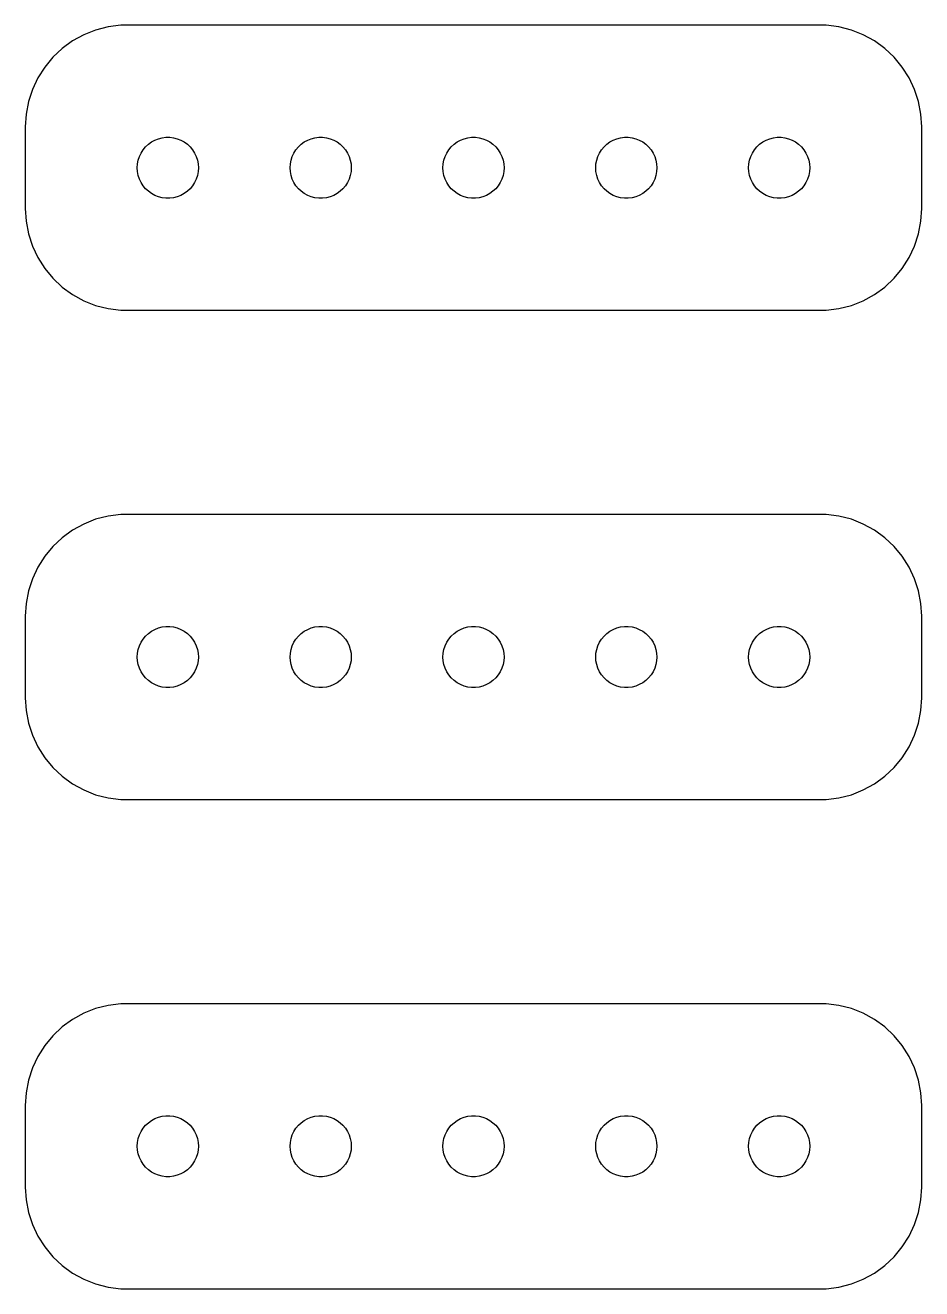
# Model space of a CAD drawing. Header units: metres. Extents: x -22 to 22, y 113 to 223.
# Drawn here: x -22 to 22, y 161 to 223 of the extents above; entities that cross this region are included whole.
import ezdxf

# ---------------------------------------------------------------- set-up
doc = ezdxf.new("R2010")
doc.units = ezdxf.units.M

msp = doc.modelspace()

# ---------------------------------------------------------------- linework, layer by layer
for p, q in [((-19.1289, 222.524), (-19.6791, 222.222)), ((-18.5451, 222.755), (-19.1289, 222.524)), ((-17.9369, 222.911), (-18.5451, 222.755)), ((-17.3139, 222.99), (-17.9369, 222.911)), ((17.3139, 222.99), (-17.3139, 222.99)), ((17.9369, 222.911), (17.3139, 222.99)), ((18.5451, 222.755), (17.9369, 222.911)), ((19.1289, 222.524), (18.5451, 222.755)), ((19.6791, 222.222), (19.1289, 222.524)), ((-19.6791, 222.222), (-20.1871, 221.853)), ((20.1871, 221.853), (19.6791, 222.222)), ((-20.6448, 221.423), (-21.0451, 220.939)), ((-20.1871, 221.853), (-20.6448, 221.423)), ((20.6448, 221.423), (20.1871, 221.853)), ((21.0451, 220.939), (20.6448, 221.423)), ((-21.0451, 220.939), (-21.3815, 220.409)), ((21.3815, 220.409), (21.0451, 220.939)), ((-21.3815, 220.409), (-21.6489, 219.841)), ((21.6489, 219.841), (21.3815, 220.409)), ((-21.6489, 219.841), (-21.8429, 219.243)), ((21.8429, 219.243), (21.6489, 219.841)), ((-21.8429, 219.243), (-21.9606, 218.627)), ((21.9606, 218.627), (21.8429, 219.243)), ((-21.9606, 218.627), (-22, 218)), ((22, 218), (21.9606, 218.627)), ((-22, 218), (-22, 214)), ((22, 214), (22, 218)), ((-16.2135, 216.882), (-16.0934, 217.027)), ((-16.0934, 217.027), (-15.9561, 217.156)), ((-15.9561, 217.156), (-15.8037, 217.266)), ((-15.8037, 217.266), (-15.6387, 217.357)), ((-15.6387, 217.357), (-15.4635, 217.427)), ((-15.4635, 217.427), (-15.2811, 217.473)), ((-15.2811, 217.473), (-15.0942, 217.497)), ((-15.0942, 217.497), (-14.9058, 217.497)), ((-14.9058, 217.497), (-14.7189, 217.473)), ((-14.7189, 217.473), (-14.5365, 217.427)), ((-14.5365, 217.427), (-14.3613, 217.357)), ((-14.3613, 217.357), (-14.1963, 217.266)), ((-14.1963, 217.266), (-14.0439, 217.156)), ((-14.0439, 217.156), (-13.9065, 217.027)), ((-13.9065, 217.027), (-13.7865, 216.882)), ((-8.71352, 216.882), (-8.59344, 217.027)), ((-8.59344, 217.027), (-8.45613, 217.156)), ((-8.45613, 217.156), (-8.30373, 217.266)), ((-8.30373, 217.266), (-8.13866, 217.357)), ((-8.13866, 217.357), (-7.96352, 217.427)), ((-7.96352, 217.427), (-7.78107, 217.473)), ((-7.78107, 217.473), (-7.59418, 217.497)), ((-7.59418, 217.497), (-7.40581, 217.497)), ((-7.40581, 217.497), (-7.21892, 217.473)), ((-7.21892, 217.473), (-7.03647, 217.427)), ((-7.03647, 217.427), (-6.86133, 217.357)), ((-6.86133, 217.357), (-6.69626, 217.266)), ((-6.69626, 217.266), (-6.54385, 217.156)), ((-6.54385, 217.156), (-6.40654, 217.027)), ((-6.40654, 217.027), (-6.28647, 216.882)), ((-1.21352, 216.882), (-1.09344, 217.027)), ((-1.09344, 217.027), (-0.956131, 217.156)), ((-0.956131, 217.156), (-0.803726, 217.266)), ((-0.803726, 217.266), (-0.638657, 217.357)), ((-0.638657, 217.357), (-0.463516, 217.427)), ((-0.463516, 217.427), (-0.281067, 217.473)), ((-0.281067, 217.473), (-0.094177, 217.497)), ((-0.094177, 217.497), (0.094177, 217.497)), ((0.094177, 217.497), (0.281067, 217.473)), ((0.281067, 217.473), (0.463516, 217.427)), ((0.463516, 217.427), (0.638657, 217.357)), ((0.638657, 217.357), (0.803726, 217.266)), ((0.803726, 217.266), (0.956131, 217.156)), ((0.956131, 217.156), (1.09344, 217.027)), ((1.09344, 217.027), (1.21352, 216.882)), ((6.28647, 216.882), (6.40654, 217.027)), ((6.40654, 217.027), (6.54385, 217.156)), ((6.54385, 217.156), (6.69626, 217.266)), ((6.69626, 217.266), (6.86133, 217.357)), ((6.86133, 217.357), (7.03647, 217.427)), ((7.03647, 217.427), (7.21892, 217.473)), ((7.21892, 217.473), (7.40581, 217.497)), ((7.40581, 217.497), (7.59418, 217.497)), ((7.59418, 217.497), (7.78107, 217.473)), ((7.78107, 217.473), (7.96352, 217.427)), ((7.96352, 217.427), (8.13866, 217.357)), ((8.13866, 217.357), (8.30373, 217.266)), ((8.30373, 217.266), (8.45613, 217.156)), ((8.45613, 217.156), (8.59344, 217.027)), ((8.59344, 217.027), (8.71352, 216.882)), ((13.7865, 216.882), (13.9065, 217.027)), ((13.9065, 217.027), (14.0439, 217.156)), ((14.0439, 217.156), (14.1963, 217.266)), ((14.1963, 217.266), (14.3613, 217.357)), ((14.3613, 217.357), (14.5365, 217.427)), ((14.5365, 217.427), (14.7189, 217.473)), ((14.7189, 217.473), (14.9058, 217.497)), ((14.9058, 217.497), (15.0942, 217.497)), ((15.0942, 217.497), (15.2811, 217.473)), ((15.2811, 217.473), (15.4635, 217.427)), ((15.4635, 217.427), (15.6387, 217.357)), ((15.6387, 217.357), (15.8037, 217.266)), ((15.8037, 217.266), (15.9561, 217.156)), ((15.9561, 217.156), (16.0934, 217.027)), ((16.0934, 217.027), (16.2135, 216.882)), ((-16.4882, 216.188), (-16.4529, 216.373)), ((-16.4529, 216.373), (-16.3947, 216.552)), ((-16.3947, 216.552), (-16.3145, 216.723)), ((-16.3145, 216.723), (-16.2135, 216.882)), ((-13.7865, 216.882), (-13.6855, 216.723)), ((-13.6855, 216.723), (-13.6053, 216.552)), ((-13.6053, 216.552), (-13.5471, 216.373)), ((-13.5471, 216.373), (-13.5118, 216.188)), ((-8.98816, 216.188), (-8.95287, 216.373)), ((-8.95287, 216.373), (-8.89465, 216.552)), ((-8.89465, 216.552), (-8.81445, 216.723)), ((-8.81445, 216.723), (-8.71352, 216.882)), ((-6.28647, 216.882), (-6.18553, 216.723)), ((-6.18553, 216.723), (-6.10533, 216.552)), ((-6.10533, 216.552), (-6.04712, 216.373)), ((-6.04712, 216.373), (-6.01183, 216.188)), ((-1.48816, 216.188), (-1.45287, 216.373)), ((-1.45287, 216.373), (-1.39465, 216.552)), ((-1.39465, 216.552), (-1.31445, 216.723)), ((-1.31445, 216.723), (-1.21352, 216.882)), ((1.21352, 216.882), (1.31445, 216.723)), ((1.31445, 216.723), (1.39465, 216.552)), ((1.39465, 216.552), (1.45287, 216.373)), ((1.45287, 216.373), (1.48816, 216.188)), ((6.01183, 216.188), (6.04712, 216.373)), ((6.04712, 216.373), (6.10533, 216.552)), ((6.10533, 216.552), (6.18553, 216.723)), ((6.18553, 216.723), (6.28647, 216.882)), ((8.71352, 216.882), (8.81445, 216.723)), ((8.81445, 216.723), (8.89465, 216.552)), ((8.89465, 216.552), (8.95287, 216.373)), ((8.95287, 216.373), (8.98816, 216.188)), ((13.5118, 216.188), (13.5471, 216.373)), ((13.5471, 216.373), (13.6053, 216.552)), ((13.6053, 216.552), (13.6855, 216.723)), ((13.6855, 216.723), (13.7865, 216.882)), ((16.2135, 216.882), (16.3145, 216.723)), ((16.3145, 216.723), (16.3947, 216.552)), ((16.3947, 216.552), (16.4529, 216.373)), ((16.4529, 216.373), (16.4882, 216.188)), ((-16.5, 216), (-16.4882, 216.188)), ((-16.4882, 215.812), (-16.5, 216)), ((-16.4529, 215.627), (-16.4882, 215.812)), ((-13.5118, 215.812), (-13.5471, 215.627)), ((-13.5118, 216.188), (-13.5, 216)), ((-13.5, 216), (-13.5118, 215.812)), ((-9, 216), (-8.98816, 216.188)), ((-8.98816, 215.812), (-9, 216)), ((-8.95287, 215.627), (-8.98816, 215.812)), ((-6.01183, 215.812), (-6.04712, 215.627)), ((-6.01183, 216.188), (-6, 216)), ((-6, 216), (-6.01183, 215.812)), ((-1.5, 216), (-1.48816, 216.188)), ((-1.48816, 215.812), (-1.5, 216)), ((-1.45287, 215.627), (-1.48816, 215.812)), ((1.48816, 215.812), (1.45287, 215.627)), ((1.48816, 216.188), (1.5, 216)), ((1.5, 216), (1.48816, 215.812)), ((6, 216), (6.01183, 216.188)), ((6.01183, 215.812), (6, 216)), ((6.04712, 215.627), (6.01183, 215.812)), ((8.98816, 215.812), (8.95287, 215.627)), ((8.98816, 216.188), (9, 216)), ((9, 216), (8.98816, 215.812)), ((13.5, 216), (13.5118, 216.188)), ((13.5118, 215.812), (13.5, 216)), ((13.5471, 215.627), (13.5118, 215.812)), ((16.4882, 215.812), (16.4529, 215.627)), ((16.4882, 216.188), (16.5, 216)), ((16.5, 216), (16.4882, 215.812)), ((-16.3947, 215.448), (-16.4529, 215.627)), ((-16.3145, 215.277), (-16.3947, 215.448)), ((-16.2135, 215.118), (-16.3145, 215.277)), ((-16.0934, 214.973), (-16.2135, 215.118)), ((-13.7865, 215.118), (-13.9065, 214.973)), ((-13.6855, 215.277), (-13.7865, 215.118)), ((-13.6053, 215.448), (-13.6855, 215.277)), ((-13.5471, 215.627), (-13.6053, 215.448)), ((-8.89465, 215.448), (-8.95287, 215.627)), ((-8.81445, 215.277), (-8.89465, 215.448)), ((-8.71352, 215.118), (-8.81445, 215.277)), ((-8.59344, 214.973), (-8.71352, 215.118)), ((-6.28647, 215.118), (-6.40654, 214.973)), ((-6.18553, 215.277), (-6.28647, 215.118)), ((-6.10533, 215.448), (-6.18553, 215.277)), ((-6.04712, 215.627), (-6.10533, 215.448)), ((-1.39465, 215.448), (-1.45287, 215.627)), ((-1.31445, 215.277), (-1.39465, 215.448)), ((-1.21352, 215.118), (-1.31445, 215.277)), ((-1.09344, 214.973), (-1.21352, 215.118)), ((1.21352, 215.118), (1.09344, 214.973)), ((1.31445, 215.277), (1.21352, 215.118)), ((1.39465, 215.448), (1.31445, 215.277)), ((1.45287, 215.627), (1.39465, 215.448)), ((6.10533, 215.448), (6.04712, 215.627)), ((6.18553, 215.277), (6.10533, 215.448)), ((6.28647, 215.118), (6.18553, 215.277)), ((6.40654, 214.973), (6.28647, 215.118)), ((8.71352, 215.118), (8.59344, 214.973)), ((8.81445, 215.277), (8.71352, 215.118)), ((8.89465, 215.448), (8.81445, 215.277)), ((8.95287, 215.627), (8.89465, 215.448)), ((13.6053, 215.448), (13.5471, 215.627)), ((13.6855, 215.277), (13.6053, 215.448)), ((13.7865, 215.118), (13.6855, 215.277)), ((13.9065, 214.973), (13.7865, 215.118)), ((16.2135, 215.118), (16.0934, 214.973)), ((16.3145, 215.277), (16.2135, 215.118)), ((16.3947, 215.448), (16.3145, 215.277)), ((16.4529, 215.627), (16.3947, 215.448)), ((-15.9561, 214.844), (-16.0934, 214.973)), ((-15.8037, 214.734), (-15.9561, 214.844)), ((-15.6387, 214.643), (-15.8037, 214.734)), ((-15.4635, 214.573), (-15.6387, 214.643)), ((-15.2811, 214.527), (-15.4635, 214.573)), ((-15.0942, 214.503), (-15.2811, 214.527)), ((-14.9058, 214.503), (-15.0942, 214.503)), ((-14.7189, 214.527), (-14.9058, 214.503)), ((-14.5365, 214.573), (-14.7189, 214.527)), ((-14.3613, 214.643), (-14.5365, 214.573)), ((-14.1963, 214.734), (-14.3613, 214.643)), ((-14.0439, 214.844), (-14.1963, 214.734)), ((-13.9065, 214.973), (-14.0439, 214.844)), ((-8.45613, 214.844), (-8.59344, 214.973)), ((-8.30373, 214.734), (-8.45613, 214.844)), ((-8.13866, 214.643), (-8.30373, 214.734)), ((-7.96352, 214.573), (-8.13866, 214.643)), ((-7.78107, 214.527), (-7.96352, 214.573)), ((-7.59418, 214.503), (-7.78107, 214.527)), ((-7.40581, 214.503), (-7.59418, 214.503)), ((-7.21892, 214.527), (-7.40581, 214.503)), ((-7.03647, 214.573), (-7.21892, 214.527)), ((-6.86133, 214.643), (-7.03647, 214.573)), ((-6.69626, 214.734), (-6.86133, 214.643)), ((-6.54385, 214.844), (-6.69626, 214.734)), ((-6.40654, 214.973), (-6.54385, 214.844)), ((-0.956131, 214.844), (-1.09344, 214.973)), ((-0.803726, 214.734), (-0.956131, 214.844)), ((-0.638657, 214.643), (-0.803726, 214.734)), ((-0.463516, 214.573), (-0.638657, 214.643)), ((-0.281067, 214.527), (-0.463516, 214.573)), ((-0.094177, 214.503), (-0.281067, 214.527)), ((0.094177, 214.503), (-0.094177, 214.503)), ((0.281067, 214.527), (0.094177, 214.503)), ((0.463516, 214.573), (0.281067, 214.527)), ((0.638657, 214.643), (0.463516, 214.573)), ((0.803726, 214.734), (0.638657, 214.643)), ((0.956131, 214.844), (0.803726, 214.734)), ((1.09344, 214.973), (0.956131, 214.844)), ((6.54385, 214.844), (6.40654, 214.973)), ((6.69626, 214.734), (6.54385, 214.844)), ((6.86133, 214.643), (6.69626, 214.734)), ((7.03647, 214.573), (6.86133, 214.643)), ((7.21892, 214.527), (7.03647, 214.573)), ((7.40581, 214.503), (7.21892, 214.527)), ((7.59418, 214.503), (7.40581, 214.503)), ((7.78107, 214.527), (7.59418, 214.503)), ((7.96352, 214.573), (7.78107, 214.527)), ((8.13866, 214.643), (7.96352, 214.573)), ((8.30373, 214.734), (8.13866, 214.643)), ((8.45613, 214.844), (8.30373, 214.734)), ((8.59344, 214.973), (8.45613, 214.844)), ((14.0439, 214.844), (13.9065, 214.973)), ((14.1963, 214.734), (14.0439, 214.844)), ((14.3613, 214.643), (14.1963, 214.734)), ((14.5365, 214.573), (14.3613, 214.643)), ((14.7189, 214.527), (14.5365, 214.573)), ((14.9058, 214.503), (14.7189, 214.527)), ((15.0942, 214.503), (14.9058, 214.503)), ((15.2811, 214.527), (15.0942, 214.503)), ((15.4635, 214.573), (15.2811, 214.527)), ((15.6387, 214.643), (15.4635, 214.573)), ((15.8037, 214.734), (15.6387, 214.643)), ((15.9561, 214.844), (15.8037, 214.734)), ((16.0934, 214.973), (15.9561, 214.844)), ((-22, 214), (-21.9606, 213.373)), ((21.9606, 213.373), (22, 214)), ((-21.9606, 213.373), (-21.8429, 212.757)), ((21.8429, 212.757), (21.9606, 213.373)), ((-21.8429, 212.757), (-21.6489, 212.159)), ((21.6489, 212.159), (21.8429, 212.757)), ((-21.6489, 212.159), (-21.3815, 211.591)), ((21.3815, 211.591), (21.6489, 212.159)), ((-21.3815, 211.591), (-21.0451, 211.061)), ((21.0451, 211.061), (21.3815, 211.591)), ((-21.0451, 211.061), (-20.6448, 210.577)), ((20.6448, 210.577), (21.0451, 211.061)), ((-20.6448, 210.577), (-20.1871, 210.147)), ((-20.1871, 210.147), (-19.6791, 209.778)), ((19.6791, 209.778), (20.1871, 210.147)), ((20.1871, 210.147), (20.6448, 210.577)), ((-19.6791, 209.778), (-19.1289, 209.476)), ((19.1289, 209.476), (19.6791, 209.778)), ((-19.1289, 209.476), (-18.5451, 209.245)), ((-18.5451, 209.245), (-17.9369, 209.089)), ((-17.9369, 209.089), (-17.3139, 209.01)), ((-17.3139, 209.01), (17.3139, 209.01)), ((17.3139, 209.01), (17.9369, 209.089)), ((17.9369, 209.089), (18.5451, 209.245)), ((18.5451, 209.245), (19.1289, 209.476)), ((-17.3139, 198.99), (-17.9369, 198.911)), ((17.3139, 198.99), (-17.3139, 198.99)), ((17.9369, 198.911), (17.3139, 198.99)), ((-19.1289, 198.524), (-19.6791, 198.222)), ((-18.5451, 198.755), (-19.1289, 198.524)), ((-17.9369, 198.911), (-18.5451, 198.755)), ((18.5451, 198.755), (17.9369, 198.911)), ((19.1289, 198.524), (18.5451, 198.755)), ((19.6791, 198.222), (19.1289, 198.524)), ((-20.1871, 197.853), (-20.6448, 197.423)), ((-19.6791, 198.222), (-20.1871, 197.853)), ((20.1871, 197.853), (19.6791, 198.222)), ((20.6448, 197.423), (20.1871, 197.853)), ((-20.6448, 197.423), (-21.0451, 196.939)), ((21.0451, 196.939), (20.6448, 197.423)), ((-21.0451, 196.939), (-21.3815, 196.409)), ((21.3815, 196.409), (21.0451, 196.939)), ((-21.3815, 196.409), (-21.6489, 195.841)), ((21.6489, 195.841), (21.3815, 196.409)), ((-21.8429, 195.243), (-21.9606, 194.627)), ((-21.6489, 195.841), (-21.8429, 195.243)), ((21.8429, 195.243), (21.6489, 195.841)), ((21.9606, 194.627), (21.8429, 195.243)), ((-21.9606, 194.627), (-22, 194)), ((22, 194), (21.9606, 194.627)), ((-22, 194), (-22, 190)), ((22, 190), (22, 194)), ((-15.6387, 193.357), (-15.4635, 193.427)), ((-15.4635, 193.427), (-15.2811, 193.473)), ((-15.2811, 193.473), (-15.0942, 193.497)), ((-15.0942, 193.497), (-14.9058, 193.497)), ((-14.9058, 193.497), (-14.7189, 193.473)), ((-14.7189, 193.473), (-14.5365, 193.427)), ((-14.5365, 193.427), (-14.3613, 193.357)), ((-8.13866, 193.357), (-7.96352, 193.427)), ((-7.96352, 193.427), (-7.78107, 193.473)), ((-7.78107, 193.473), (-7.59418, 193.497)), ((-7.59418, 193.497), (-7.40581, 193.497)), ((-7.40581, 193.497), (-7.21892, 193.473)), ((-7.21892, 193.473), (-7.03647, 193.427)), ((-7.03647, 193.427), (-6.86133, 193.357)), ((-0.638657, 193.357), (-0.463516, 193.427)), ((-0.463516, 193.427), (-0.281067, 193.473)), ((-0.281067, 193.473), (-0.094177, 193.497)), ((-0.094177, 193.497), (0.094177, 193.497)), ((0.094177, 193.497), (0.281067, 193.473)), ((0.281067, 193.473), (0.463516, 193.427)), ((0.463516, 193.427), (0.638657, 193.357)), ((6.86133, 193.357), (7.03647, 193.427)), ((7.03647, 193.427), (7.21892, 193.473)), ((7.21892, 193.473), (7.40581, 193.497)), ((7.40581, 193.497), (7.59418, 193.497)), ((7.59418, 193.497), (7.78107, 193.473)), ((7.78107, 193.473), (7.96352, 193.427)), ((7.96352, 193.427), (8.13866, 193.357)), ((14.3613, 193.357), (14.5365, 193.427)), ((14.5365, 193.427), (14.7189, 193.473)), ((14.7189, 193.473), (14.9058, 193.497)), ((14.9058, 193.497), (15.0942, 193.497)), ((15.0942, 193.497), (15.2811, 193.473)), ((15.2811, 193.473), (15.4635, 193.427)), ((15.4635, 193.427), (15.6387, 193.357)), ((-16.3145, 192.723), (-16.2135, 192.882)), ((-16.2135, 192.882), (-16.0934, 193.027)), ((-16.0934, 193.027), (-15.9561, 193.156)), ((-15.9561, 193.156), (-15.8037, 193.266)), ((-15.8037, 193.266), (-15.6387, 193.357)), ((-14.3613, 193.357), (-14.1963, 193.266)), ((-14.1963, 193.266), (-14.0439, 193.156)), ((-14.0439, 193.156), (-13.9065, 193.027)), ((-13.9065, 193.027), (-13.7865, 192.882)), ((-13.7865, 192.882), (-13.6855, 192.723)), ((-8.81445, 192.723), (-8.71352, 192.882)), ((-8.71352, 192.882), (-8.59344, 193.027)), ((-8.59344, 193.027), (-8.45613, 193.156)), ((-8.45613, 193.156), (-8.30373, 193.266)), ((-8.30373, 193.266), (-8.13866, 193.357)), ((-6.86133, 193.357), (-6.69626, 193.266)), ((-6.69626, 193.266), (-6.54385, 193.156)), ((-6.54385, 193.156), (-6.40654, 193.027)), ((-6.40654, 193.027), (-6.28647, 192.882)), ((-6.28647, 192.882), (-6.18553, 192.723)), ((-1.31445, 192.723), (-1.21352, 192.882)), ((-1.21352, 192.882), (-1.09344, 193.027)), ((-1.09344, 193.027), (-0.956131, 193.156)), ((-0.956131, 193.156), (-0.803726, 193.266)), ((-0.803726, 193.266), (-0.638657, 193.357)), ((0.638657, 193.357), (0.803726, 193.266)), ((0.803726, 193.266), (0.956131, 193.156)), ((0.956131, 193.156), (1.09344, 193.027)), ((1.09344, 193.027), (1.21352, 192.882)), ((1.21352, 192.882), (1.31445, 192.723)), ((6.18553, 192.723), (6.28647, 192.882)), ((6.28647, 192.882), (6.40654, 193.027)), ((6.40654, 193.027), (6.54385, 193.156)), ((6.54385, 193.156), (6.69626, 193.266)), ((6.69626, 193.266), (6.86133, 193.357)), ((8.13866, 193.357), (8.30373, 193.266)), ((8.30373, 193.266), (8.45613, 193.156)), ((8.45613, 193.156), (8.59344, 193.027)), ((8.59344, 193.027), (8.71352, 192.882)), ((8.71352, 192.882), (8.81445, 192.723)), ((13.6855, 192.723), (13.7865, 192.882)), ((13.7865, 192.882), (13.9065, 193.027)), ((13.9065, 193.027), (14.0439, 193.156)), ((14.0439, 193.156), (14.1963, 193.266)), ((14.1963, 193.266), (14.3613, 193.357)), ((15.6387, 193.357), (15.8037, 193.266)), ((15.8037, 193.266), (15.9561, 193.156)), ((15.9561, 193.156), (16.0934, 193.027)), ((16.0934, 193.027), (16.2135, 192.882)), ((16.2135, 192.882), (16.3145, 192.723)), ((-16.5, 192), (-16.4882, 192.188)), ((-16.4882, 192.188), (-16.4529, 192.373)), ((-16.4529, 192.373), (-16.3947, 192.552)), ((-16.3947, 192.552), (-16.3145, 192.723)), ((-13.6855, 192.723), (-13.6053, 192.552)), ((-13.6053, 192.552), (-13.5471, 192.373)), ((-13.5471, 192.373), (-13.5118, 192.188)), ((-13.5118, 192.188), (-13.5, 192)), ((-9, 192), (-8.98816, 192.188)), ((-8.98816, 192.188), (-8.95287, 192.373)), ((-8.95287, 192.373), (-8.89465, 192.552)), ((-8.89465, 192.552), (-8.81445, 192.723)), ((-6.18553, 192.723), (-6.10533, 192.552)), ((-6.10533, 192.552), (-6.04712, 192.373)), ((-6.04712, 192.373), (-6.01183, 192.188)), ((-6.01183, 192.188), (-6, 192)), ((-1.5, 192), (-1.48816, 192.188)), ((-1.48816, 192.188), (-1.45287, 192.373)), ((-1.45287, 192.373), (-1.39465, 192.552)), ((-1.39465, 192.552), (-1.31445, 192.723)), ((1.31445, 192.723), (1.39465, 192.552)), ((1.39465, 192.552), (1.45287, 192.373)), ((1.45287, 192.373), (1.48816, 192.188)), ((1.48816, 192.188), (1.5, 192)), ((6, 192), (6.01183, 192.188)), ((6.01183, 192.188), (6.04712, 192.373)), ((6.04712, 192.373), (6.10533, 192.552)), ((6.10533, 192.552), (6.18553, 192.723)), ((8.81445, 192.723), (8.89465, 192.552)), ((8.89465, 192.552), (8.95287, 192.373)), ((8.95287, 192.373), (8.98816, 192.188)), ((8.98816, 192.188), (9, 192)), ((13.5, 192), (13.5118, 192.188)), ((13.5118, 192.188), (13.5471, 192.373)), ((13.5471, 192.373), (13.6053, 192.552)), ((13.6053, 192.552), (13.6855, 192.723)), ((16.3145, 192.723), (16.3947, 192.552)), ((16.3947, 192.552), (16.4529, 192.373)), ((16.4529, 192.373), (16.4882, 192.188)), ((16.4882, 192.188), (16.5, 192)), ((-16.4882, 191.812), (-16.5, 192)), ((-16.4529, 191.627), (-16.4882, 191.812)), ((-16.3947, 191.448), (-16.4529, 191.627)), ((-13.5471, 191.627), (-13.6053, 191.448)), ((-13.5118, 191.812), (-13.5471, 191.627)), ((-13.5, 192), (-13.5118, 191.812)), ((-8.98816, 191.812), (-9, 192)), ((-8.95287, 191.627), (-8.98816, 191.812)), ((-8.89465, 191.448), (-8.95287, 191.627)), ((-6.04712, 191.627), (-6.10533, 191.448)), ((-6.01183, 191.812), (-6.04712, 191.627)), ((-6, 192), (-6.01183, 191.812)), ((-1.48816, 191.812), (-1.5, 192)), ((-1.45287, 191.627), (-1.48816, 191.812)), ((-1.39465, 191.448), (-1.45287, 191.627)), ((1.45287, 191.627), (1.39465, 191.448)), ((1.48816, 191.812), (1.45287, 191.627)), ((1.5, 192), (1.48816, 191.812)), ((6.01183, 191.812), (6, 192)), ((6.04712, 191.627), (6.01183, 191.812)), ((6.10533, 191.448), (6.04712, 191.627)), ((8.95287, 191.627), (8.89465, 191.448)), ((8.98816, 191.812), (8.95287, 191.627)), ((9, 192), (8.98816, 191.812)), ((13.5118, 191.812), (13.5, 192)), ((13.5471, 191.627), (13.5118, 191.812)), ((13.6053, 191.448), (13.5471, 191.627)), ((16.4529, 191.627), (16.3947, 191.448)), ((16.4882, 191.812), (16.4529, 191.627)), ((16.5, 192), (16.4882, 191.812)), ((-16.3145, 191.277), (-16.3947, 191.448)), ((-16.2135, 191.118), (-16.3145, 191.277)), ((-16.0934, 190.973), (-16.2135, 191.118)), ((-15.9561, 190.844), (-16.0934, 190.973)), ((-13.9065, 190.973), (-14.0439, 190.844)), ((-13.7865, 191.118), (-13.9065, 190.973)), ((-13.6855, 191.277), (-13.7865, 191.118)), ((-13.6053, 191.448), (-13.6855, 191.277)), ((-8.81445, 191.277), (-8.89465, 191.448)), ((-8.71352, 191.118), (-8.81445, 191.277)), ((-8.59344, 190.973), (-8.71352, 191.118)), ((-8.45613, 190.844), (-8.59344, 190.973)), ((-6.40654, 190.973), (-6.54385, 190.844)), ((-6.28647, 191.118), (-6.40654, 190.973)), ((-6.18553, 191.277), (-6.28647, 191.118)), ((-6.10533, 191.448), (-6.18553, 191.277)), ((-1.31445, 191.277), (-1.39465, 191.448)), ((-1.21352, 191.118), (-1.31445, 191.277)), ((-1.09344, 190.973), (-1.21352, 191.118)), ((-0.956131, 190.844), (-1.09344, 190.973)), ((1.09344, 190.973), (0.956131, 190.844)), ((1.21352, 191.118), (1.09344, 190.973)), ((1.31445, 191.277), (1.21352, 191.118)), ((1.39465, 191.448), (1.31445, 191.277)), ((6.18553, 191.277), (6.10533, 191.448)), ((6.28647, 191.118), (6.18553, 191.277)), ((6.40654, 190.973), (6.28647, 191.118)), ((6.54385, 190.844), (6.40654, 190.973)), ((8.59344, 190.973), (8.45613, 190.844)), ((8.71352, 191.118), (8.59344, 190.973)), ((8.81445, 191.277), (8.71352, 191.118)), ((8.89465, 191.448), (8.81445, 191.277)), ((13.6855, 191.277), (13.6053, 191.448)), ((13.7865, 191.118), (13.6855, 191.277)), ((13.9065, 190.973), (13.7865, 191.118)), ((14.0439, 190.844), (13.9065, 190.973)), ((16.0934, 190.973), (15.9561, 190.844)), ((16.2135, 191.118), (16.0934, 190.973)), ((16.3145, 191.277), (16.2135, 191.118)), ((16.3947, 191.448), (16.3145, 191.277)), ((-15.8037, 190.734), (-15.9561, 190.844)), ((-15.6387, 190.643), (-15.8037, 190.734)), ((-15.4635, 190.573), (-15.6387, 190.643)), ((-15.2811, 190.527), (-15.4635, 190.573)), ((-15.0942, 190.503), (-15.2811, 190.527)), ((-14.9058, 190.503), (-15.0942, 190.503)), ((-14.7189, 190.527), (-14.9058, 190.503)), ((-14.5365, 190.573), (-14.7189, 190.527)), ((-14.3613, 190.643), (-14.5365, 190.573)), ((-14.1963, 190.734), (-14.3613, 190.643)), ((-14.0439, 190.844), (-14.1963, 190.734)), ((-8.30373, 190.734), (-8.45613, 190.844)), ((-8.13866, 190.643), (-8.30373, 190.734)), ((-7.96352, 190.573), (-8.13866, 190.643)), ((-7.78107, 190.527), (-7.96352, 190.573)), ((-7.59418, 190.503), (-7.78107, 190.527)), ((-7.40581, 190.503), (-7.59418, 190.503)), ((-7.21892, 190.527), (-7.40581, 190.503)), ((-7.03647, 190.573), (-7.21892, 190.527)), ((-6.86133, 190.643), (-7.03647, 190.573)), ((-6.69626, 190.734), (-6.86133, 190.643)), ((-6.54385, 190.844), (-6.69626, 190.734)), ((-0.803726, 190.734), (-0.956131, 190.844)), ((-0.638657, 190.643), (-0.803726, 190.734)), ((-0.463516, 190.573), (-0.638657, 190.643)), ((-0.281067, 190.527), (-0.463516, 190.573)), ((-0.094177, 190.503), (-0.281067, 190.527)), ((0.094177, 190.503), (-0.094177, 190.503)), ((0.281067, 190.527), (0.094177, 190.503)), ((0.463516, 190.573), (0.281067, 190.527)), ((0.638657, 190.643), (0.463516, 190.573)), ((0.803726, 190.734), (0.638657, 190.643)), ((0.956131, 190.844), (0.803726, 190.734)), ((6.69626, 190.734), (6.54385, 190.844)), ((6.86133, 190.643), (6.69626, 190.734)), ((7.03647, 190.573), (6.86133, 190.643)), ((7.21892, 190.527), (7.03647, 190.573)), ((7.40581, 190.503), (7.21892, 190.527)), ((7.59418, 190.503), (7.40581, 190.503)), ((7.78107, 190.527), (7.59418, 190.503)), ((7.96352, 190.573), (7.78107, 190.527)), ((8.13866, 190.643), (7.96352, 190.573)), ((8.30373, 190.734), (8.13866, 190.643)), ((8.45613, 190.844), (8.30373, 190.734)), ((14.1963, 190.734), (14.0439, 190.844)), ((14.3613, 190.643), (14.1963, 190.734)), ((14.5365, 190.573), (14.3613, 190.643)), ((14.7189, 190.527), (14.5365, 190.573)), ((14.9058, 190.503), (14.7189, 190.527)), ((15.0942, 190.503), (14.9058, 190.503)), ((15.2811, 190.527), (15.0942, 190.503)), ((15.4635, 190.573), (15.2811, 190.527)), ((15.6387, 190.643), (15.4635, 190.573)), ((15.8037, 190.734), (15.6387, 190.643)), ((15.9561, 190.844), (15.8037, 190.734)), ((-22, 190), (-21.9606, 189.373)), ((21.9606, 189.373), (22, 190)), ((-21.9606, 189.373), (-21.8429, 188.757)), ((21.8429, 188.757), (21.9606, 189.373)), ((-21.8429, 188.757), (-21.6489, 188.159)), ((21.6489, 188.159), (21.8429, 188.757)), ((-21.6489, 188.159), (-21.3815, 187.591)), ((21.3815, 187.591), (21.6489, 188.159)), ((-21.3815, 187.591), (-21.0451, 187.061)), ((21.0451, 187.061), (21.3815, 187.591)), ((-21.0451, 187.061), (-20.6448, 186.577)), ((-20.6448, 186.577), (-20.1871, 186.147)), ((20.1871, 186.147), (20.6448, 186.577)), ((20.6448, 186.577), (21.0451, 187.061)), ((-20.1871, 186.147), (-19.6791, 185.778)), ((19.6791, 185.778), (20.1871, 186.147)), ((-19.6791, 185.778), (-19.1289, 185.476)), ((-19.1289, 185.476), (-18.5451, 185.245)), ((18.5451, 185.245), (19.1289, 185.476)), ((19.1289, 185.476), (19.6791, 185.778)), ((-18.5451, 185.245), (-17.9369, 185.089)), ((-17.9369, 185.089), (-17.3139, 185.01)), ((-17.3139, 185.01), (17.3139, 185.01)), ((17.3139, 185.01), (17.9369, 185.089)), ((17.9369, 185.089), (18.5451, 185.245)), ((-17.9369, 174.911), (-18.5451, 174.755)), ((-17.3139, 174.99), (-17.9369, 174.911)), ((17.3139, 174.99), (-17.3139, 174.99)), ((17.9369, 174.911), (17.3139, 174.99)), ((18.5451, 174.755), (17.9369, 174.911)), ((-19.6791, 174.222), (-20.1871, 173.853)), ((-19.1289, 174.524), (-19.6791, 174.222)), ((-18.5451, 174.755), (-19.1289, 174.524)), ((19.1289, 174.524), (18.5451, 174.755)), ((19.6791, 174.222), (19.1289, 174.524)), ((20.1871, 173.853), (19.6791, 174.222)), ((-20.1871, 173.853), (-20.6448, 173.423)), ((20.6448, 173.423), (20.1871, 173.853)), ((-21.0451, 172.939), (-21.3815, 172.409)), ((-20.6448, 173.423), (-21.0451, 172.939)), ((21.0451, 172.939), (20.6448, 173.423)), ((21.3815, 172.409), (21.0451, 172.939)), ((-21.3815, 172.409), (-21.6489, 171.841)), ((21.6489, 171.841), (21.3815, 172.409)), ((-21.6489, 171.841), (-21.8429, 171.243)), ((21.8429, 171.243), (21.6489, 171.841)), ((-21.8429, 171.243), (-21.9606, 170.627)), ((21.9606, 170.627), (21.8429, 171.243)), ((-21.9606, 170.627), (-22, 170)), ((22, 170), (21.9606, 170.627)), ((-22, 170), (-22, 166)), ((22, 166), (22, 170)), ((-15.9561, 169.156), (-15.8037, 169.266)), ((-15.8037, 169.266), (-15.6387, 169.357)), ((-15.6387, 169.357), (-15.4635, 169.427)), ((-15.4635, 169.427), (-15.2811, 169.473)), ((-15.2811, 169.473), (-15.0942, 169.497)), ((-15.0942, 169.497), (-14.9058, 169.497)), ((-14.9058, 169.497), (-14.7189, 169.473)), ((-14.7189, 169.473), (-14.5365, 169.427)), ((-14.5365, 169.427), (-14.3613, 169.357)), ((-14.3613, 169.357), (-14.1963, 169.266)), ((-14.1963, 169.266), (-14.0439, 169.156)), ((-8.45613, 169.156), (-8.30373, 169.266)), ((-8.30373, 169.266), (-8.13866, 169.357)), ((-8.13866, 169.357), (-7.96352, 169.427)), ((-7.96352, 169.427), (-7.78107, 169.473)), ((-7.78107, 169.473), (-7.59418, 169.497)), ((-7.59418, 169.497), (-7.40581, 169.497)), ((-7.40581, 169.497), (-7.21892, 169.473)), ((-7.21892, 169.473), (-7.03647, 169.427)), ((-7.03647, 169.427), (-6.86133, 169.357)), ((-6.86133, 169.357), (-6.69626, 169.266)), ((-6.69626, 169.266), (-6.54385, 169.156)), ((-0.956131, 169.156), (-0.803726, 169.266)), ((-0.803726, 169.266), (-0.638657, 169.357)), ((-0.638657, 169.357), (-0.463516, 169.427)), ((-0.463516, 169.427), (-0.281067, 169.473)), ((-0.281067, 169.473), (-0.094177, 169.497)), ((-0.094177, 169.497), (0.094177, 169.497)), ((0.094177, 169.497), (0.281067, 169.473)), ((0.281067, 169.473), (0.463516, 169.427)), ((0.463516, 169.427), (0.638657, 169.357)), ((0.638657, 169.357), (0.803726, 169.266)), ((0.803726, 169.266), (0.956131, 169.156)), ((6.54385, 169.156), (6.69626, 169.266)), ((6.69626, 169.266), (6.86133, 169.357)), ((6.86133, 169.357), (7.03647, 169.427)), ((7.03647, 169.427), (7.21892, 169.473)), ((7.21892, 169.473), (7.40581, 169.497)), ((7.40581, 169.497), (7.59418, 169.497)), ((7.59418, 169.497), (7.78107, 169.473)), ((7.78107, 169.473), (7.96352, 169.427)), ((7.96352, 169.427), (8.13866, 169.357)), ((8.13866, 169.357), (8.30373, 169.266)), ((8.30373, 169.266), (8.45613, 169.156)), ((14.0439, 169.156), (14.1963, 169.266)), ((14.1963, 169.266), (14.3613, 169.357)), ((14.3613, 169.357), (14.5365, 169.427)), ((14.5365, 169.427), (14.7189, 169.473)), ((14.7189, 169.473), (14.9058, 169.497)), ((14.9058, 169.497), (15.0942, 169.497)), ((15.0942, 169.497), (15.2811, 169.473)), ((15.2811, 169.473), (15.4635, 169.427)), ((15.4635, 169.427), (15.6387, 169.357)), ((15.6387, 169.357), (15.8037, 169.266)), ((15.8037, 169.266), (15.9561, 169.156)), ((-16.3947, 168.552), (-16.3145, 168.723)), ((-16.3145, 168.723), (-16.2135, 168.882)), ((-16.2135, 168.882), (-16.0934, 169.027)), ((-16.0934, 169.027), (-15.9561, 169.156)), ((-14.0439, 169.156), (-13.9065, 169.027)), ((-13.9065, 169.027), (-13.7865, 168.882)), ((-13.7865, 168.882), (-13.6855, 168.723)), ((-13.6855, 168.723), (-13.6053, 168.552)), ((-8.89465, 168.552), (-8.81445, 168.723)), ((-8.81445, 168.723), (-8.71352, 168.882)), ((-8.71352, 168.882), (-8.59344, 169.027)), ((-8.59344, 169.027), (-8.45613, 169.156)), ((-6.54385, 169.156), (-6.40654, 169.027)), ((-6.40654, 169.027), (-6.28647, 168.882)), ((-6.28647, 168.882), (-6.18553, 168.723)), ((-6.18553, 168.723), (-6.10533, 168.552)), ((-1.39465, 168.552), (-1.31445, 168.723)), ((-1.31445, 168.723), (-1.21352, 168.882)), ((-1.21352, 168.882), (-1.09344, 169.027)), ((-1.09344, 169.027), (-0.956131, 169.156)), ((0.956131, 169.156), (1.09344, 169.027)), ((1.09344, 169.027), (1.21352, 168.882)), ((1.21352, 168.882), (1.31445, 168.723)), ((1.31445, 168.723), (1.39465, 168.552)), ((6.10533, 168.552), (6.18553, 168.723)), ((6.18553, 168.723), (6.28647, 168.882)), ((6.28647, 168.882), (6.40654, 169.027)), ((6.40654, 169.027), (6.54385, 169.156)), ((8.45613, 169.156), (8.59344, 169.027)), ((8.59344, 169.027), (8.71352, 168.882)), ((8.71352, 168.882), (8.81445, 168.723)), ((8.81445, 168.723), (8.89465, 168.552)), ((13.6053, 168.552), (13.6855, 168.723)), ((13.6855, 168.723), (13.7865, 168.882)), ((13.7865, 168.882), (13.9065, 169.027)), ((13.9065, 169.027), (14.0439, 169.156)), ((15.9561, 169.156), (16.0934, 169.027)), ((16.0934, 169.027), (16.2135, 168.882)), ((16.2135, 168.882), (16.3145, 168.723)), ((16.3145, 168.723), (16.3947, 168.552)), ((-16.5, 168), (-16.4882, 168.188)), ((-16.4882, 167.812), (-16.5, 168)), ((-16.4882, 168.188), (-16.4529, 168.373)), ((-16.4529, 168.373), (-16.3947, 168.552)), ((-13.6053, 168.552), (-13.5471, 168.373)), ((-13.5471, 168.373), (-13.5118, 168.188)), ((-13.5118, 168.188), (-13.5, 168)), ((-13.5, 168), (-13.5118, 167.812)), ((-9, 168), (-8.98816, 168.188)), ((-8.98816, 167.812), (-9, 168)), ((-8.98816, 168.188), (-8.95287, 168.373)), ((-8.95287, 168.373), (-8.89465, 168.552)), ((-6.10533, 168.552), (-6.04712, 168.373)), ((-6.04712, 168.373), (-6.01183, 168.188)), ((-6.01183, 168.188), (-6, 168)), ((-6, 168), (-6.01183, 167.812)), ((-1.5, 168), (-1.48816, 168.188)), ((-1.48816, 167.812), (-1.5, 168)), ((-1.48816, 168.188), (-1.45287, 168.373)), ((-1.45287, 168.373), (-1.39465, 168.552)), ((1.39465, 168.552), (1.45287, 168.373)), ((1.45287, 168.373), (1.48816, 168.188)), ((1.48816, 168.188), (1.5, 168)), ((1.5, 168), (1.48816, 167.812)), ((6, 168), (6.01183, 168.188)), ((6.01183, 167.812), (6, 168)), ((6.01183, 168.188), (6.04712, 168.373)), ((6.04712, 168.373), (6.10533, 168.552)), ((8.89465, 168.552), (8.95287, 168.373)), ((8.95287, 168.373), (8.98816, 168.188)), ((8.98816, 168.188), (9, 168)), ((9, 168), (8.98816, 167.812)), ((13.5, 168), (13.5118, 168.188)), ((13.5118, 167.812), (13.5, 168)), ((13.5118, 168.188), (13.5471, 168.373)), ((13.5471, 168.373), (13.6053, 168.552)), ((16.3947, 168.552), (16.4529, 168.373)), ((16.4529, 168.373), (16.4882, 168.188)), ((16.4882, 168.188), (16.5, 168)), ((16.5, 168), (16.4882, 167.812)), ((-16.4529, 167.627), (-16.4882, 167.812)), ((-16.3947, 167.448), (-16.4529, 167.627)), ((-16.3145, 167.277), (-16.3947, 167.448)), ((-13.6053, 167.448), (-13.6855, 167.277)), ((-13.5471, 167.627), (-13.6053, 167.448)), ((-13.5118, 167.812), (-13.5471, 167.627)), ((-8.95287, 167.627), (-8.98816, 167.812)), ((-8.89465, 167.448), (-8.95287, 167.627)), ((-8.81445, 167.277), (-8.89465, 167.448)), ((-6.10533, 167.448), (-6.18553, 167.277)), ((-6.04712, 167.627), (-6.10533, 167.448)), ((-6.01183, 167.812), (-6.04712, 167.627)), ((-1.45287, 167.627), (-1.48816, 167.812)), ((-1.39465, 167.448), (-1.45287, 167.627)), ((-1.31445, 167.277), (-1.39465, 167.448)), ((1.39465, 167.448), (1.31445, 167.277)), ((1.45287, 167.627), (1.39465, 167.448)), ((1.48816, 167.812), (1.45287, 167.627)), ((6.04712, 167.627), (6.01183, 167.812)), ((6.10533, 167.448), (6.04712, 167.627)), ((6.18553, 167.277), (6.10533, 167.448)), ((8.89465, 167.448), (8.81445, 167.277)), ((8.95287, 167.627), (8.89465, 167.448)), ((8.98816, 167.812), (8.95287, 167.627)), ((13.5471, 167.627), (13.5118, 167.812)), ((13.6053, 167.448), (13.5471, 167.627)), ((13.6855, 167.277), (13.6053, 167.448)), ((16.3947, 167.448), (16.3145, 167.277)), ((16.4529, 167.627), (16.3947, 167.448)), ((16.4882, 167.812), (16.4529, 167.627)), ((-16.2135, 167.118), (-16.3145, 167.277)), ((-16.0934, 166.973), (-16.2135, 167.118)), ((-15.9561, 166.844), (-16.0934, 166.973)), ((-15.8037, 166.734), (-15.9561, 166.844)), ((-15.6387, 166.643), (-15.8037, 166.734)), ((-14.1963, 166.734), (-14.3613, 166.643)), ((-14.0439, 166.844), (-14.1963, 166.734)), ((-13.9065, 166.973), (-14.0439, 166.844)), ((-13.7865, 167.118), (-13.9065, 166.973)), ((-13.6855, 167.277), (-13.7865, 167.118)), ((-8.71352, 167.118), (-8.81445, 167.277)), ((-8.59344, 166.973), (-8.71352, 167.118)), ((-8.45613, 166.844), (-8.59344, 166.973)), ((-8.30373, 166.734), (-8.45613, 166.844)), ((-8.13866, 166.643), (-8.30373, 166.734)), ((-6.69626, 166.734), (-6.86133, 166.643)), ((-6.54385, 166.844), (-6.69626, 166.734)), ((-6.40654, 166.973), (-6.54385, 166.844)), ((-6.28647, 167.118), (-6.40654, 166.973)), ((-6.18553, 167.277), (-6.28647, 167.118)), ((-1.21352, 167.118), (-1.31445, 167.277)), ((-1.09344, 166.973), (-1.21352, 167.118)), ((-0.956131, 166.844), (-1.09344, 166.973)), ((-0.803726, 166.734), (-0.956131, 166.844)), ((-0.638657, 166.643), (-0.803726, 166.734)), ((0.803726, 166.734), (0.638657, 166.643)), ((0.956131, 166.844), (0.803726, 166.734)), ((1.09344, 166.973), (0.956131, 166.844)), ((1.21352, 167.118), (1.09344, 166.973)), ((1.31445, 167.277), (1.21352, 167.118)), ((6.28647, 167.118), (6.18553, 167.277)), ((6.40654, 166.973), (6.28647, 167.118)), ((6.54385, 166.844), (6.40654, 166.973)), ((6.69626, 166.734), (6.54385, 166.844)), ((6.86133, 166.643), (6.69626, 166.734)), ((8.30373, 166.734), (8.13866, 166.643)), ((8.45613, 166.844), (8.30373, 166.734)), ((8.59344, 166.973), (8.45613, 166.844)), ((8.71352, 167.118), (8.59344, 166.973)), ((8.81445, 167.277), (8.71352, 167.118)), ((13.7865, 167.118), (13.6855, 167.277)), ((13.9065, 166.973), (13.7865, 167.118)), ((14.0439, 166.844), (13.9065, 166.973)), ((14.1963, 166.734), (14.0439, 166.844)), ((14.3613, 166.643), (14.1963, 166.734)), ((15.8037, 166.734), (15.6387, 166.643)), ((15.9561, 166.844), (15.8037, 166.734)), ((16.0934, 166.973), (15.9561, 166.844)), ((16.2135, 167.118), (16.0934, 166.973)), ((16.3145, 167.277), (16.2135, 167.118)), ((-15.4635, 166.573), (-15.6387, 166.643)), ((-15.2811, 166.527), (-15.4635, 166.573)), ((-15.0942, 166.503), (-15.2811, 166.527)), ((-14.9058, 166.503), (-15.0942, 166.503)), ((-14.7189, 166.527), (-14.9058, 166.503)), ((-14.5365, 166.573), (-14.7189, 166.527)), ((-14.3613, 166.643), (-14.5365, 166.573)), ((-7.96352, 166.573), (-8.13866, 166.643)), ((-7.78107, 166.527), (-7.96352, 166.573)), ((-7.59418, 166.503), (-7.78107, 166.527)), ((-7.40581, 166.503), (-7.59418, 166.503)), ((-7.21892, 166.527), (-7.40581, 166.503)), ((-7.03647, 166.573), (-7.21892, 166.527)), ((-6.86133, 166.643), (-7.03647, 166.573)), ((-0.463516, 166.573), (-0.638657, 166.643)), ((-0.281067, 166.527), (-0.463516, 166.573)), ((-0.094177, 166.503), (-0.281067, 166.527)), ((0.094177, 166.503), (-0.094177, 166.503)), ((0.281067, 166.527), (0.094177, 166.503)), ((0.463516, 166.573), (0.281067, 166.527)), ((0.638657, 166.643), (0.463516, 166.573)), ((7.03647, 166.573), (6.86133, 166.643)), ((7.21892, 166.527), (7.03647, 166.573)), ((7.40581, 166.503), (7.21892, 166.527)), ((7.59418, 166.503), (7.40581, 166.503)), ((7.78107, 166.527), (7.59418, 166.503)), ((7.96352, 166.573), (7.78107, 166.527)), ((8.13866, 166.643), (7.96352, 166.573)), ((14.5365, 166.573), (14.3613, 166.643)), ((14.7189, 166.527), (14.5365, 166.573)), ((14.9058, 166.503), (14.7189, 166.527)), ((15.0942, 166.503), (14.9058, 166.503)), ((15.2811, 166.527), (15.0942, 166.503)), ((15.4635, 166.573), (15.2811, 166.527)), ((15.6387, 166.643), (15.4635, 166.573)), ((-22, 166), (-21.9606, 165.373)), ((21.9606, 165.373), (22, 166)), ((-21.9606, 165.373), (-21.8429, 164.757)), ((21.8429, 164.757), (21.9606, 165.373)), ((-21.8429, 164.757), (-21.6489, 164.159)), ((21.6489, 164.159), (21.8429, 164.757)), ((-21.6489, 164.159), (-21.3815, 163.591)), ((21.3815, 163.591), (21.6489, 164.159)), ((-21.3815, 163.591), (-21.0451, 163.061)), ((-21.0451, 163.061), (-20.6448, 162.577)), ((20.6448, 162.577), (21.0451, 163.061)), ((21.0451, 163.061), (21.3815, 163.591)), ((-20.6448, 162.577), (-20.1871, 162.147)), ((20.1871, 162.147), (20.6448, 162.577)), ((-20.1871, 162.147), (-19.6791, 161.778)), ((-19.6791, 161.778), (-19.1289, 161.476)), ((19.1289, 161.476), (19.6791, 161.778)), ((19.6791, 161.778), (20.1871, 162.147)), ((-19.1289, 161.476), (-18.5451, 161.245)), ((-18.5451, 161.245), (-17.9369, 161.089)), ((17.9369, 161.089), (18.5451, 161.245)), ((18.5451, 161.245), (19.1289, 161.476)), ((-17.9369, 161.089), (-17.3139, 161.01)), ((-17.3139, 161.01), (17.3139, 161.01)), ((17.3139, 161.01), (17.9369, 161.089))]:
    msp.add_line(p, q)

doc.saveas('drawing.dxf')
